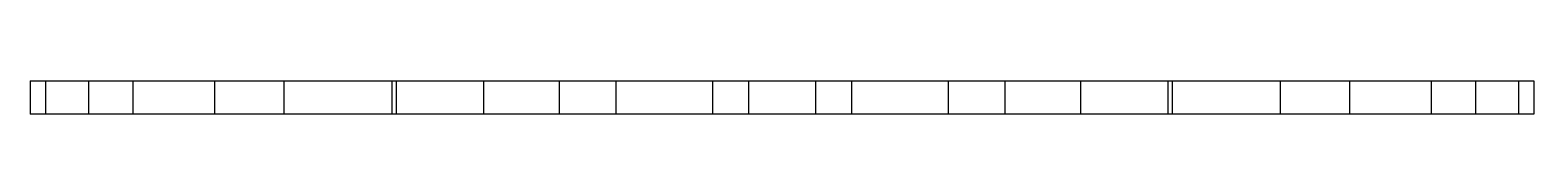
# Paper-space layout '_Top' of a CAD drawing. Header units: millimetres. Extents: x -44.8 to 44.8, y -2 to 0.
import ezdxf

# ---------------------------------------------------------------- set-up
doc = ezdxf.new("R2010")
doc.units = ezdxf.units.MM

psp = doc.layouts.new('_Top')

# ---------------------------------------------------------------- linework, layer by layer
at = {"color": 7, "linetype": 'Continuous', "lineweight": 25}
for p, q in [((-44.809, 0), (-44.809, -2)), ((-44.809, 0), (44.809, 0)), ((-43.896, 0), (-43.896, -2)), ((-41.335, 0), (-41.335, -2)), ((-38.687, 0), (-38.687, -2)), ((-33.816, 0), (-33.816, -2)), ((-29.69, 0), (-29.69, -2)), ((-23.254, 0), (-23.254, -2)), ((-22.986, 0), (-22.986, -2)), ((-17.787, 0), (-17.787, -2)), ((-13.277, 0), (-13.277, -2)), ((-9.906, 0), (-9.906, -2)), ((-4.144, 0), (-4.144, -2)), ((-2, 0), (-2, -2)), ((2, 0), (2, -2)), ((4.144, 0), (4.144, -2)), ((9.906, 0), (9.906, -2)), ((13.277, 0), (13.277, -2)), ((17.787, 0), (17.787, -2)), ((22.986, 0), (22.986, -2)), ((23.254, 0), (23.254, -2)), ((29.69, 0), (29.69, -2)), ((33.816, 0), (33.816, -2)), ((38.687, 0), (38.687, -2)), ((41.335, 0), (41.335, -2)), ((43.896, 0), (43.896, -2)), ((44.809, 0), (44.809, -2)), ((44.809, -2), (-44.809, -2))]:
    psp.add_line(p, q, dxfattribs=at)

doc.saveas('drawing.dxf')
